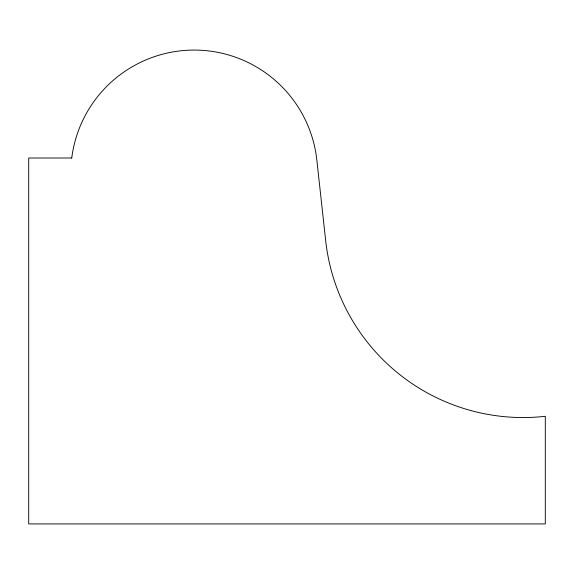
<?xml version="1.0" encoding="UTF-8"?>
<svg xmlns="http://www.w3.org/2000/svg" width="574" height="574" viewBox="0 0 574 574"><rect width="100%" height="100%" fill="white"/><g stroke="black" fill="none" stroke-linecap="round" stroke-linejoin="round"><path stroke-width="0.86" d="M71.75 158.001L28.7 158.001L28.7 523.926L545.3 523.926L545.3 416.301A198.618 198.618 0 0 1 325.666 240.563L316.834 160.024A123.396 123.396 0 0 0 71.75 158.001"/></g></svg>
